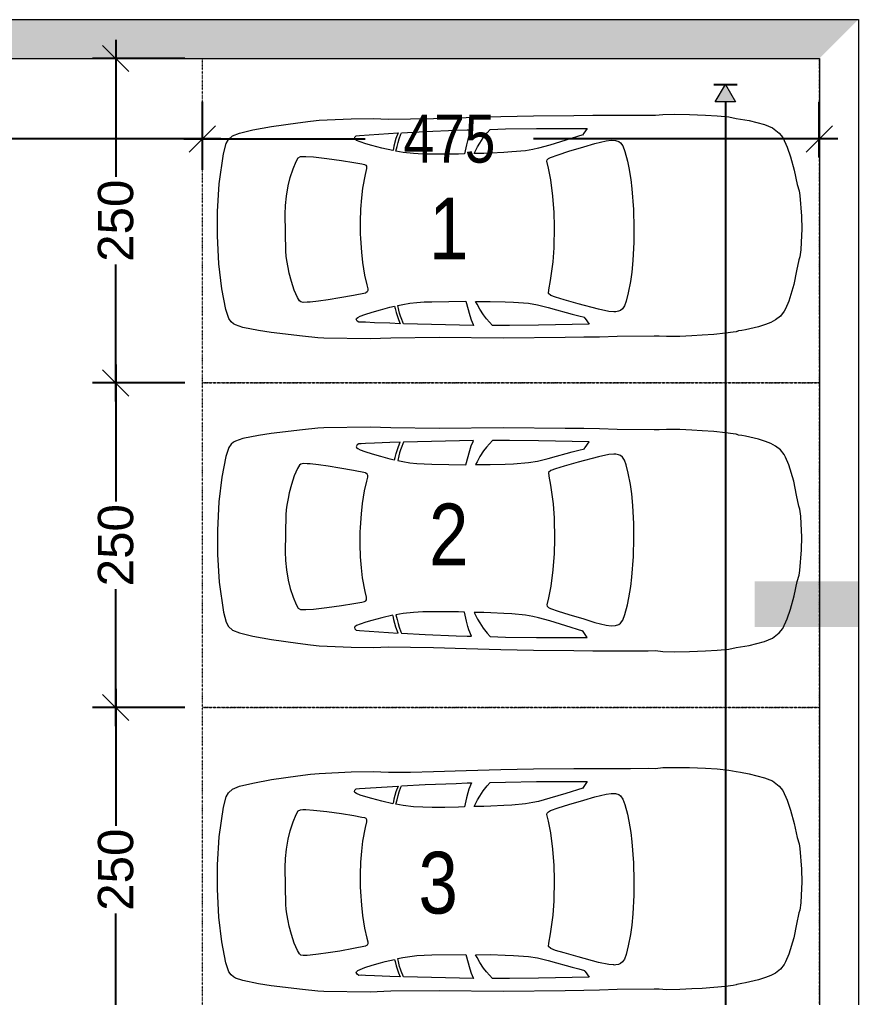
# Model space of a CAD drawing. Header units: millimetres. Extents: x 2975 to 4395, y 1592 to 4704.
# Drawn here: x 3749 to 4395, y 3951 to 4704 of the extents above; entities that cross this region are included whole.
import ezdxf

# ---------------------------------------------------------------- set-up
doc = ezdxf.new("R2010")
doc.units = ezdxf.units.MM
doc.linetypes.add('Style de ligne -5', pattern=[0.41656, 0.13885, -0.27771])
doc.layers.add('Cotation', color=1, linetype='Continuous', lineweight=5, true_color=0xff0000)
doc.layers.add('Kotlar', color=7, linetype='Continuous', lineweight=5, true_color=0xdd0806)
for name, color, linetype, lineweight in [('Genel', 7, 'Continuous', 5), ('Kolon', 7, 'Continuous', 5), ('Sembol', 7, 'Continuous', 5)]:
    doc.layers.add(name, color=color, linetype=linetype, lineweight=lineweight)
doc.styles.add('Arial', font='arial.ttf')
doc.styles.add('Arial Narrow', font='ARIALN.TTF')
doc.dimstyles.new('AEN', dxfattribs={"dimtxt": 20.137731, "dimasz": 20.203418, "dimexe": 18, "dimexo": 13.5, "dimgap": 4.5, "dimtad": 1, "dimdec": 1, "dimtxsty": 'Arial Narrow', "dimblk": 'VW_SLASH', "dimblk1": 'VW_SLASH', "dimblk2": 'VW_SLASH', "dimcen": 0, "dimdle": 18, "dimazin": 0, "dimtfac": 1, "dimtdec": 1, "dimtix": 1, "dimtmove": 0, "dimatfit": 0, "dimldrblk": 'VW_FILLEDARROW', "dimfxl": 1, "dimfrac": 2, "dimtolj": 1, "dimarcsym": 0})
doc.dimstyles.new('Arch 1', dxfattribs={"dimtxt": 20.137731, "dimasz": 20.203418, "dimexe": 28.575, "dimexo": 14.2875, "dimgap": 0.18, "dimtad": 1, "dimdec": 1, "dimtxsty": 'Arial Narrow', "dimblk": 'VW_SLASH', "dimblk1": 'VW_SLASH', "dimblk2": 'VW_SLASH', "dimcen": 0, "dimdle": 14.2875, "dimazin": 0, "dimtfac": 1, "dimtdec": 1, "dimtix": 1, "dimtmove": 0, "dimatfit": 0, "dimldrblk": 'VW_FILLEDARROW', "dimfxl": 1, "dimfrac": 2, "dimtolj": 1, "dimarcsym": 0})
doc.dimstyles.new('Ölçü 1', dxfattribs={"dimtxt": 20.137731, "dimasz": 13.506152, "dimexe": 9, "dimexo": 14.2875, "dimgap": 0, "dimtad": 0, "dimdec": 1, "dimtxsty": 'Arial Narrow', "dimblk": 'VW_FILLEDARROW-1', "dimblk1": 'VW_FILLEDARROW-1', "dimblk2": 'VW_FILLEDARROW-1', "dimcen": 0, "dimazin": 0, "dimtfac": 1, "dimtdec": 1, "dimtix": 1, "dimtmove": 0, "dimatfit": 0, "dimldrblk": 'VW_FILLEDARROW-2', "dimfxl": 9, "dimfxlon": 1, "dimfrac": 2, "dimtolj": 1, "dimarcsym": 0})

# ---------------------------------------------------------------- blocks, each defined once
blk = doc.blocks.new('VW_FILLEDARROW-1')
at = {"linetype": 'Continuous', "lineweight": 0}
blk.add_hatch(color=0, dxfattribs=at).paths.add_polyline_path([(-1, 0.577), (0, 0), (-1, -0.577)])
at = {"color": 0, "lineweight": 5, "flags": 128}
blk.add_lwpolyline([(-1, 0.577), (0, 0), (-1, -0.577)], close=True, dxfattribs=at)
blk = doc.blocks.new('*D69')
at = {"layer": 'Cotation', "color": 0, "lineweight": -2, "transparency": 16777216}
for p, q in [((4283.79, 4654.44), (4301.79, 4654.44)), ((4292.79, 4640.93), (4292.79, 3411.22)), ((4292.79, 2900.05), (4292.79, 3339.06)), ((4283.79, 2886.54), (4301.79, 2886.54))]:
    blk.add_line(p, q, dxfattribs=at)
at = {"layer": 'Defpoints', "color": 0, "transparency": 16777216}
for p in [(4029.93, 4654.44), (4292.79, 4654.44), (4095.51, 2886.54)]:
    blk.add_point(p, dxfattribs=at)
at = {"layer": 'Cotation', "color": 0, "lineweight": -2, "transparency": 16777216, "xscale": 13.50615234375, "yscale": 13.50615234375, "zscale": 13.50615234375}
for p, rotation in [((4292.79, 4654.44), 90), ((4292.79, 2886.54), 270)]:
    blk.add_blockref('VW_FILLEDARROW-1', p, dxfattribs=dict(at, rotation=rotation))
at = {"layer": 'Cotation', "color": 0, "transparency": 16777216, "insert": (4288.31, 3375.14), "char_height": 20.138, "attachment_point": 5, "rotation": 90, "style": 'Arial Narrow'}
blk.add_mtext('\\A1;1768', dxfattribs=at)
blk = doc.blocks.new('VW_FILLEDARROW-2')
at = {"linetype": 'Continuous', "lineweight": 0}
blk.add_hatch(color=0, dxfattribs=at).paths.add_polyline_path([(-1, 0.577), (0, 0), (-1, -0.577)])
at = {"color": 0, "lineweight": 5, "flags": 128}
blk.add_lwpolyline([(-1, 0.577), (0, 0), (-1, -0.577)], close=True, dxfattribs=at)
blk = doc.blocks.new('Groupe-162-1')
at = {"layer": 'Sembol', "color": 12, "linetype": 'Continuous', "lineweight": 5, "true_color": 0xdd0000, "flags": 128}
for points in [[(-10134.19, 1270.27), (-10142.68, 1272.25), (-10150.48, 1274.27), (-10155.1, 1275.59), (-10159.39, 1276.96), (-10162.29, 1278.21), (-10163.47, 1279.02), (-10163.82, 1279.75), (-10163.45, 1280.71), (-10162.33, 1281.81), (-10159.98, 1282.04), (-10130.19, 1283.94), (-10131.79, 1279.52), (-10133.38, 1273.72), (-10133.87, 1270.41)], [(-9987.97, 1282.38), (-10001.07, 1278.27), (-10013.27, 1274.58), (-10021.94, 1272.15), (-10026.39, 1271.15), (-10032.15, 1270.19), (-10042.57, 1269.25), (-10048.79, 1268.85), (-10058.81, 1268.36), (-10064.01, 1268.19), (-10071.63, 1268.12), (-10068.93, 1273.21), (-10067.33, 1276.06), (-10064.64, 1280.14), (-10061.6, 1284.09), (-10059.2, 1286.58), (-10047.55, 1287.03), (-10023.7, 1287.34), (-10010.04, 1287.42), (-10004.91, 1287.41), (-9994.7, 1287.42), (-9987.86, 1287.38), (-9984.44, 1287.34), (-9987.09, 1283.62), (-9988.11, 1282.04)]]:
    blk.add_lwpolyline(points, dxfattribs=at)
for points in [[(-10079.04, 1267.95), (-10083.63, 1267.62), (-10094.2, 1267.51), (-10103.89, 1267.51), (-10111.15, 1267.6), (-10118.3, 1267.99), (-10126.3, 1268.87), (-10131.88, 1269.98), (-10130.88, 1273.41), (-10130.11, 1276.62), (-10129.29, 1279.45), (-10128.03, 1283.01), (-10127.59, 1284.07), (-10109.21, 1285.02), (-10085.5, 1286), (-10077.03, 1286.31), (-10073.66, 1286.42), (-10075.59, 1281.45), (-10076.39, 1278.81), (-10077.46, 1274.83)], [(-9963.96, 1146.08), (-9967.89, 1146.41), (-9975.78, 1148.06), (-9991.61, 1152.32), (-10002.32, 1155.36), (-10009.04, 1157.35), (-10012.45, 1158.7), (-10014.42, 1160.23), (-10014.16, 1163.02), (-10012.68, 1170.1), (-10010.8, 1184.5), (-10010.03, 1195.38), (-10009.69, 1211.73), (-10010.04, 1222.63), (-10011, 1235.3), (-10012.57, 1247.91), (-10014.3, 1256.82), (-10015.59, 1262.08), (-10015.48, 1263.11), (-10014.34, 1264.15), (-10012.72, 1265.08), (-10006.82, 1267.17), (-9998.55, 1269.76), (-9987.22, 1273.1), (-9978.53, 1275.73), (-9969.97, 1277.8), (-9965.97, 1278.32), (-9962.75, 1278.2), (-9960.21, 1277.33), (-9958.81, 1276.33), (-9957.04, 1273.93), (-9955.49, 1269.74), (-9953.53, 1262.18), (-9952.45, 1256.92), (-9950.93, 1248.1), (-9950.05, 1240.98), (-9948.85, 1224.91), (-9948.52, 1210.6), (-9948.59, 1199.87), (-9949.33, 1185.56), (-9950.19, 1176.64), (-9951.2, 1169.55), (-9952.9, 1160.77), (-9954.49, 1154.26), (-9955.77, 1150.68), (-9957.28, 1148.49), (-9958.87, 1147.21), (-9960.42, 1146.54), (-9962.37, 1146.13), (-9963.65, 1146.07)], [(-10155.23, 1160.5), (-10164.59, 1158.67), (-10175, 1156.79), (-10183.93, 1155.33), (-10191.5, 1154.32), (-10197.89, 1153.62), (-10200.15, 1153.49), (-10203.17, 1153.39), (-10204.95, 1153.72), (-10206.12, 1154.65), (-10207.52, 1157.13), (-10210.07, 1162.77), (-10212.33, 1169.56), (-10214.01, 1175.93), (-10214.89, 1180.17), (-10215.74, 1185.53), (-10216.27, 1189.11), (-10216.64, 1192.74), (-10217.07, 1221.25), (-10216.84, 1228.04), (-10216, 1235.25), (-10214.7, 1243.08), (-10213.15, 1249.49), (-10211.03, 1256.33), (-10208.6, 1262.02), (-10206.98, 1264.81), (-10205.42, 1265.74), (-10203.57, 1265.85), (-10201.31, 1265.82), (-10195.17, 1265.44), (-10185.06, 1264.33), (-10173.78, 1262.71), (-10164.11, 1261.15), (-10158.02, 1260.09), (-10155.94, 1259.64), (-10155.02, 1259.18), (-10154.52, 1258.22), (-10154.37, 1256.78), (-10154.38, 1256.41), (-10155.54, 1251.95), (-10157.48, 1241.43), (-10158.37, 1233.79), (-10159.06, 1225.32), (-10159.37, 1215.81), (-10159.31, 1206.3), (-10159.2, 1202.5), (-10158.45, 1192.08), (-10157.65, 1184.18), (-10156.02, 1174.34), (-10154.26, 1166.87), (-10153.42, 1163.91), (-10153.36, 1162.43), (-10153.85, 1161.46), (-10154.88, 1160.74)], [(-10072.11, 1135.66), (-10126.07, 1136.85), (-10127.87, 1141.42), (-10128.3, 1142.83), (-10128.95, 1145.03), (-10129.58, 1147.43), (-10130.46, 1150.96), (-10126.42, 1151.86), (-10121.14, 1152.69), (-10115.77, 1153.27), (-10109.98, 1153.67), (-10104.18, 1153.88), (-10077.92, 1154.26), (-10074.99, 1143.21), (-10073.85, 1139.81), (-10072.4, 1136.31)], [(-9982.89, 1136.68), (-10022.14, 1135.82), (-10044.28, 1135.63), (-10057.49, 1135.63), (-10062.16, 1140.73), (-10064.3, 1143.67), (-10067.09, 1148.04), (-10069.33, 1151.96), (-10070.46, 1154), (-10059.36, 1154.06), (-10047.6, 1153.77), (-10041.38, 1153.5), (-10029.77, 1152.65), (-10022.89, 1151.55), (-10014.56, 1149.51), (-10008.14, 1147.74), (-10000.81, 1145.69), (-9996.01, 1144.38), (-9990.9, 1143.03), (-9986.67, 1141.9), (-9986.52, 1141.57), (-9986.2, 1141)], [(-10128.67, 1136.92), (-10136.5, 1137.24), (-10148.34, 1137.71), (-10155.13, 1138.02), (-10158.5, 1138.17), (-10160.51, 1138.07), (-10161.61, 1138.95), (-10162.38, 1140.38), (-10162.21, 1140.88), (-10161.21, 1141.76), (-10159.41, 1142.68), (-10155.65, 1144.1), (-10150.14, 1145.86), (-10143.75, 1147.68), (-10140.2, 1148.65), (-10136.59, 1149.6), (-10132.86, 1150.36), (-10132.47, 1148.74), (-10131.63, 1145.54), (-10129.95, 1140.13)]]:
    blk.add_lwpolyline(points, close=True, dxfattribs=at)
blk = doc.blocks.new('Groupe-163-1')
at = {"layer": 'Sembol', "color": 12, "linetype": 'Continuous', "lineweight": 5, "true_color": 0xdd0000, "flags": 128}
blk.add_lwpolyline([(-9869.07, 1131.03), (-9869.31, 1130.93), (-9869.82, 1130.78), (-9869.88, 1130.77), (-9872.13, 1130.37), (-9878.12, 1129.59), (-9887.03, 1128.71), (-9895.92, 1128.06), (-9903.94, 1127.6), (-9913.29, 1127.19), (-9923.36, 1127.06), (-9929.07, 1127.41), (-9932.96, 1127.44), (-9961.38, 1127.13), (-9975.12, 1126.65), (-9987.17, 1126.44), (-10001.41, 1126.24), (-10049.08, 1125.72), (-10098.59, 1126.28), (-10135.86, 1125.93), (-10151.54, 1125.21), (-10187.31, 1125.74), (-10191.97, 1126.03), (-10203.65, 1127.25), (-10227.88, 1130.11), (-10237.56, 1131.62), (-10249.76, 1134.14), (-10255.23, 1136), (-10256.86, 1136.86), (-10258.66, 1138.38), (-10260.36, 1140.92), (-10262.84, 1147.85), (-10265.86, 1163.89), (-10268.08, 1182.95), (-10269.32, 1204.61), (-10269.21, 1223.36), (-10267.83, 1244.8), (-10264.62, 1267.75), (-10262.49, 1275.67), (-10260.82, 1278.79), (-10257.67, 1281.65), (-10252.31, 1283.76), (-10242.13, 1286.27), (-10227.75, 1288.89), (-10207.33, 1291.71), (-10197.57, 1293.01), (-10190.98, 1293.69), (-10166.24, 1294.79), (-10149.31, 1295.17), (-10137.58, 1294.6), (-10120.58, 1294.71), (-10102.76, 1295.17), (-10077.63, 1295.91), (-10050.97, 1296.65), (-10025.76, 1297.1), (-9994.77, 1297.45), (-9980.16, 1297.53), (-9970.33, 1297.56), (-9951.3, 1297.55), (-9937.59, 1297.65), (-9931.92, 1297.51), (-9926.4, 1298.21), (-9917.25, 1298.35), (-9905.7, 1298.13), (-9893.38, 1297.63), (-9884.37, 1297.08), (-9875.59, 1296.25), (-9869.77, 1295.09), (-9866.49, 1294.65), (-9859.71, 1293.43), (-9847.98, 1290.35), (-9841.97, 1287.88), (-9836.64, 1283.85), (-9833.91, 1280.41), (-9830.56, 1273.07), (-9827.92, 1265.48), (-9825.22, 1255.15), (-9822.75, 1244.3), (-9821.31, 1239.37), (-9820.76, 1235.71), (-9819.52, 1219.78), (-9819.37, 1209.8), (-9819.68, 1199.81), (-9820.13, 1193.84), (-9820.71, 1188.43), (-9821.49, 1186.22), (-9823.24, 1177.59), (-9825.49, 1167.04), (-9829.33, 1154.29), (-9831.75, 1148.46), (-9832.77, 1146.48), (-9835.71, 1142.87), (-9839.5, 1139.84), (-9843.11, 1137.91), (-9847.24, 1136.33), (-9852.74, 1134.65), (-9862.54, 1132.32), (-9865.52, 1131.83), (-9868.09, 1131.42)], close=True, dxfattribs=at)
at = {"layer": 'Sembol', "color": 12, "true_color": 0xdd0000}
blk.add_blockref('Groupe-162-1', (0, 0), dxfattribs=at)
blk = doc.blocks.new('Groupe-164-1')
at = {"layer": 'Sembol', "color": 12, "linetype": 'Continuous', "lineweight": 5, "true_color": 0xdd0000, "flags": 128}
for points in [[(-10128.67, 1548.84), (-10136.5, 1548.52), (-10148.34, 1548.05), (-10155.13, 1547.74), (-10158.5, 1547.59), (-10160.51, 1547.69), (-10161.61, 1546.81), (-10162.38, 1545.38), (-10162.21, 1544.88), (-10161.21, 1543.99), (-10159.41, 1543.08), (-10155.65, 1541.66), (-10150.14, 1539.9), (-10143.75, 1538.08), (-10140.2, 1537.11), (-10136.59, 1536.16), (-10132.86, 1535.4), (-10132.47, 1537.02), (-10131.63, 1540.22), (-10129.95, 1545.63)], [(-10072.11, 1550.09), (-10126.07, 1548.91), (-10127.87, 1544.34), (-10128.3, 1542.93), (-10128.95, 1540.73), (-10129.58, 1538.33), (-10130.46, 1534.8), (-10126.42, 1533.89), (-10121.14, 1533.07), (-10115.77, 1532.49), (-10109.98, 1532.09), (-10104.18, 1531.88), (-10077.92, 1531.5), (-10074.99, 1542.54), (-10073.85, 1545.95), (-10072.4, 1549.45)], [(-9982.89, 1549.08), (-10022.14, 1549.94), (-10044.28, 1550.13), (-10057.49, 1550.13), (-10062.16, 1545.02), (-10064.3, 1542.09), (-10067.09, 1537.72), (-10069.33, 1533.8), (-10070.46, 1531.76), (-10059.36, 1531.7), (-10047.6, 1531.99), (-10041.38, 1532.25), (-10029.77, 1533.11), (-10022.89, 1534.21), (-10014.56, 1536.24), (-10008.14, 1538.02), (-10000.81, 1540.07), (-9996.01, 1541.38), (-9990.9, 1542.73), (-9986.67, 1543.86), (-9986.52, 1544.19), (-9986.2, 1544.76)], [(-9963.96, 1539.68), (-9967.89, 1539.35), (-9975.78, 1537.7), (-9991.61, 1533.44), (-10002.32, 1530.4), (-10009.04, 1528.41), (-10012.45, 1527.06), (-10014.42, 1525.53), (-10014.16, 1522.74), (-10012.68, 1515.66), (-10010.8, 1501.26), (-10010.03, 1490.38), (-10009.69, 1474.03), (-10010.04, 1463.13), (-10011, 1450.46), (-10012.57, 1437.85), (-10014.3, 1428.94), (-10015.59, 1423.68), (-10015.48, 1422.65), (-10014.34, 1421.61), (-10012.72, 1420.68), (-10006.82, 1418.58), (-9998.55, 1415.99), (-9987.22, 1412.65), (-9978.53, 1410.03), (-9969.97, 1407.96), (-9965.97, 1407.44), (-9962.75, 1407.56), (-9960.21, 1408.43), (-9958.81, 1409.43), (-9957.04, 1411.83), (-9955.49, 1416.02), (-9953.53, 1423.58), (-9952.45, 1428.84), (-9950.93, 1437.66), (-9950.05, 1444.78), (-9948.85, 1460.85), (-9948.52, 1475.16), (-9948.59, 1485.89), (-9949.33, 1500.2), (-9950.19, 1509.12), (-9951.2, 1516.21), (-9952.9, 1524.99), (-9954.49, 1531.5), (-9955.77, 1535.08), (-9957.28, 1537.27), (-9958.87, 1538.55), (-9960.42, 1539.22), (-9962.37, 1539.62), (-9963.65, 1539.69)], [(-10155.23, 1525.26), (-10164.59, 1527.09), (-10175, 1528.97), (-10183.93, 1530.43), (-10191.5, 1531.44), (-10197.89, 1532.13), (-10200.15, 1532.27), (-10203.17, 1532.37), (-10204.95, 1532.04), (-10206.12, 1531.11), (-10207.52, 1528.63), (-10210.07, 1522.99), (-10212.33, 1516.19), (-10214.01, 1509.83), (-10214.89, 1505.59), (-10215.74, 1500.23), (-10216.27, 1496.65), (-10216.64, 1493.02), (-10217.07, 1464.51), (-10216.84, 1457.72), (-10216, 1450.51), (-10214.7, 1442.68), (-10213.15, 1436.27), (-10211.03, 1429.43), (-10208.6, 1423.74), (-10206.98, 1420.95), (-10205.42, 1420.02), (-10203.57, 1419.91), (-10201.31, 1419.94), (-10195.17, 1420.32), (-10185.06, 1421.43), (-10173.78, 1423.05), (-10164.11, 1424.61), (-10158.02, 1425.67), (-10155.94, 1426.12), (-10155.02, 1426.58), (-10154.52, 1427.54), (-10154.37, 1428.97), (-10154.38, 1429.34), (-10155.54, 1433.81), (-10157.48, 1444.33), (-10158.37, 1451.97), (-10159.06, 1460.44), (-10159.37, 1469.95), (-10159.31, 1479.46), (-10159.2, 1483.26), (-10158.45, 1493.68), (-10157.65, 1501.57), (-10156.02, 1511.42), (-10154.26, 1518.89), (-10153.42, 1521.85), (-10153.36, 1523.33), (-10153.85, 1524.3), (-10154.88, 1525.02)], [(-10079.04, 1417.81), (-10083.63, 1418.14), (-10094.2, 1418.25), (-10103.89, 1418.25), (-10111.15, 1418.16), (-10118.3, 1417.77), (-10126.3, 1416.89), (-10131.88, 1415.78), (-10130.88, 1412.35), (-10130.11, 1409.13), (-10129.29, 1406.3), (-10128.03, 1402.75), (-10127.59, 1401.69), (-10109.21, 1400.74), (-10085.5, 1399.75), (-10077.03, 1399.45), (-10073.66, 1399.34), (-10075.59, 1404.31), (-10076.39, 1406.95), (-10077.46, 1410.93)]]:
    blk.add_lwpolyline(points, close=True, dxfattribs=at)
for points in [[(-9987.97, 1403.38), (-10001.07, 1407.48), (-10013.27, 1411.18), (-10021.94, 1413.61), (-10026.39, 1414.61), (-10032.15, 1415.57), (-10042.57, 1416.51), (-10048.79, 1416.91), (-10058.81, 1417.4), (-10064.01, 1417.57), (-10071.63, 1417.64), (-10068.93, 1412.55), (-10067.33, 1409.7), (-10064.64, 1405.61), (-10061.6, 1401.67), (-10059.2, 1399.18), (-10047.55, 1398.73), (-10023.7, 1398.41), (-10010.04, 1398.34), (-10004.91, 1398.35), (-9994.7, 1398.34), (-9987.86, 1398.38), (-9984.44, 1398.42), (-9987.09, 1402.14), (-9988.11, 1403.72)], [(-10134.19, 1415.49), (-10142.68, 1413.5), (-10150.48, 1411.48), (-10155.1, 1410.17), (-10159.39, 1408.79), (-10162.29, 1407.55), (-10163.47, 1406.73), (-10163.82, 1406.01), (-10163.45, 1405.05), (-10162.33, 1403.95), (-10159.98, 1403.72), (-10130.19, 1401.82), (-10131.79, 1406.24), (-10133.38, 1412.04), (-10133.87, 1415.35)]]:
    blk.add_lwpolyline(points, dxfattribs=at)
blk = doc.blocks.new('Groupe-165-1')
at = {"layer": 'Sembol', "color": 12, "linetype": 'Continuous', "lineweight": 5, "true_color": 0xdd0000, "flags": 128}
blk.add_lwpolyline([(-9869.07, 1554.73), (-9869.31, 1554.83), (-9869.82, 1554.98), (-9869.88, 1554.99), (-9872.13, 1555.39), (-9878.12, 1556.17), (-9887.03, 1557.04), (-9895.92, 1557.7), (-9903.94, 1558.16), (-9913.29, 1558.57), (-9923.36, 1558.69), (-9929.07, 1558.35), (-9932.96, 1558.32), (-9961.38, 1558.63), (-9975.12, 1559.11), (-9987.17, 1559.31), (-10001.41, 1559.52), (-10049.08, 1560.03), (-10098.59, 1559.48), (-10135.86, 1559.83), (-10151.54, 1560.55), (-10187.31, 1560.01), (-10191.97, 1559.73), (-10203.65, 1558.51), (-10227.88, 1555.65), (-10237.56, 1554.14), (-10249.76, 1551.62), (-10255.23, 1549.76), (-10256.86, 1548.89), (-10258.66, 1547.38), (-10260.36, 1544.84), (-10262.84, 1537.91), (-10265.86, 1521.87), (-10268.08, 1502.81), (-10269.32, 1481.15), (-10269.21, 1462.4), (-10267.83, 1440.96), (-10264.62, 1418.01), (-10262.49, 1410.09), (-10260.82, 1406.97), (-10257.67, 1404.11), (-10252.31, 1401.99), (-10242.13, 1399.49), (-10227.75, 1396.87), (-10207.33, 1394.04), (-10197.57, 1392.75), (-10190.98, 1392.07), (-10166.24, 1390.97), (-10149.31, 1390.59), (-10137.58, 1391.16), (-10120.58, 1391.05), (-10102.76, 1390.59), (-10077.63, 1389.85), (-10050.97, 1389.11), (-10025.76, 1388.65), (-9994.77, 1388.31), (-9980.16, 1388.23), (-9970.33, 1388.2), (-9951.3, 1388.2), (-9937.59, 1388.1), (-9931.92, 1388.25), (-9926.4, 1387.55), (-9917.25, 1387.41), (-9905.7, 1387.63), (-9893.38, 1388.13), (-9884.37, 1388.67), (-9875.59, 1389.51), (-9869.77, 1390.67), (-9866.49, 1391.11), (-9859.71, 1392.33), (-9847.98, 1395.41), (-9841.97, 1397.88), (-9836.64, 1401.91), (-9833.91, 1405.35), (-9830.56, 1412.69), (-9827.92, 1420.28), (-9825.22, 1430.61), (-9822.75, 1441.46), (-9821.31, 1446.38), (-9820.76, 1450.05), (-9819.52, 1465.98), (-9819.37, 1475.96), (-9819.68, 1485.95), (-9820.13, 1491.92), (-9820.71, 1497.33), (-9821.49, 1499.54), (-9823.24, 1508.17), (-9825.49, 1518.72), (-9829.33, 1531.47), (-9831.75, 1537.3), (-9832.77, 1539.28), (-9835.71, 1542.89), (-9839.5, 1545.92), (-9843.11, 1547.85), (-9847.24, 1549.43), (-9852.74, 1551.11), (-9862.54, 1553.44), (-9865.52, 1553.93), (-9868.09, 1554.34)], close=True, dxfattribs=at)
at = {"layer": 'Sembol', "color": 12, "true_color": 0xdd0000}
blk.add_blockref('Groupe-164-1', (0, 0), dxfattribs=at)
blk = doc.blocks.new('Groupe-166-1')
at = {"layer": 'Sembol', "color": 12, "linetype": 'Continuous', "lineweight": 5, "true_color": 0xdd0000, "flags": 128}
for points in [[(-10134.19, 1773.48), (-10142.68, 1775.47), (-10150.48, 1777.49), (-10155.1, 1778.8), (-10159.39, 1780.18), (-10162.29, 1781.43), (-10163.47, 1782.24), (-10163.82, 1782.96), (-10163.45, 1783.92), (-10162.33, 1785.02), (-10159.98, 1785.25), (-10130.19, 1787.15), (-10131.79, 1782.74), (-10133.38, 1776.93), (-10133.87, 1773.63)], [(-9987.97, 1785.59), (-10001.07, 1781.49), (-10013.27, 1777.79), (-10021.94, 1775.37), (-10026.39, 1774.36), (-10032.15, 1773.4), (-10042.57, 1772.46), (-10048.79, 1772.06), (-10058.81, 1771.57), (-10064.01, 1771.41), (-10071.63, 1771.33), (-10068.93, 1776.42), (-10067.33, 1779.27), (-10064.64, 1783.36), (-10061.6, 1787.3), (-10059.2, 1789.79), (-10047.55, 1790.24), (-10023.7, 1790.56), (-10010.04, 1790.63), (-10004.91, 1790.62), (-9994.7, 1790.63), (-9987.86, 1790.59), (-9984.44, 1790.55), (-9987.09, 1786.83), (-9988.11, 1785.25)]]:
    blk.add_lwpolyline(points, dxfattribs=at)
for points in [[(-10079.04, 1771.16), (-10083.63, 1770.83), (-10094.2, 1770.72), (-10103.89, 1770.72), (-10111.15, 1770.81), (-10118.3, 1771.2), (-10126.3, 1772.08), (-10131.88, 1773.19), (-10130.88, 1776.62), (-10130.11, 1779.84), (-10129.29, 1782.67), (-10128.03, 1786.22), (-10127.59, 1787.28), (-10109.21, 1788.23), (-10085.5, 1789.22), (-10077.03, 1789.52), (-10073.66, 1789.63), (-10075.59, 1784.66), (-10076.39, 1782.02), (-10077.46, 1778.04)], [(-9963.96, 1649.29), (-9967.89, 1649.62), (-9975.78, 1651.27), (-9991.61, 1655.54), (-10002.32, 1658.58), (-10009.04, 1660.56), (-10012.45, 1661.91), (-10014.42, 1663.44), (-10014.16, 1666.23), (-10012.68, 1673.32), (-10010.8, 1687.71), (-10010.03, 1698.59), (-10009.69, 1714.94), (-10010.04, 1725.84), (-10011, 1738.51), (-10012.57, 1751.12), (-10014.3, 1760.03), (-10015.59, 1765.29), (-10015.48, 1766.32), (-10014.34, 1767.36), (-10012.72, 1768.29), (-10006.82, 1770.39), (-9998.55, 1772.98), (-9987.22, 1776.32), (-9978.53, 1778.95), (-9969.97, 1781.01), (-9965.97, 1781.53), (-9962.75, 1781.41), (-9960.21, 1780.54), (-9958.81, 1779.54), (-9957.04, 1777.15), (-9955.49, 1772.95), (-9953.53, 1765.39), (-9952.45, 1760.13), (-9950.93, 1751.31), (-9950.05, 1744.19), (-9948.85, 1728.12), (-9948.52, 1713.81), (-9948.59, 1703.08), (-9949.33, 1688.77), (-9950.19, 1679.85), (-9951.2, 1672.76), (-9952.9, 1663.98), (-9954.49, 1657.47), (-9955.77, 1653.89), (-9957.28, 1651.7), (-9958.87, 1650.43), (-9960.42, 1649.75), (-9962.37, 1649.35), (-9963.65, 1649.29)], [(-10155.23, 1663.71), (-10164.59, 1661.89), (-10175, 1660), (-10183.93, 1658.54), (-10191.5, 1657.53), (-10197.89, 1656.84), (-10200.15, 1656.71), (-10203.17, 1656.6), (-10204.95, 1656.93), (-10206.12, 1657.86), (-10207.52, 1660.34), (-10210.07, 1665.99), (-10212.33, 1672.78), (-10214.01, 1679.14), (-10214.89, 1683.38), (-10215.74, 1688.74), (-10216.27, 1692.32), (-10216.64, 1695.95), (-10217.07, 1724.46), (-10216.84, 1731.25), (-10216, 1738.46), (-10214.7, 1746.3), (-10213.15, 1752.7), (-10211.03, 1759.54), (-10208.6, 1765.23), (-10206.98, 1768.02), (-10205.42, 1768.95), (-10203.57, 1769.07), (-10201.31, 1769.03), (-10195.17, 1768.66), (-10185.06, 1767.55), (-10173.78, 1765.92), (-10164.11, 1764.36), (-10158.02, 1763.31), (-10155.94, 1762.85), (-10155.02, 1762.39), (-10154.52, 1761.43), (-10154.37, 1760), (-10154.38, 1759.63), (-10155.54, 1755.17), (-10157.48, 1744.64), (-10158.37, 1737.01), (-10159.06, 1728.53), (-10159.37, 1719.02), (-10159.31, 1709.51), (-10159.2, 1705.71), (-10158.45, 1695.29), (-10157.65, 1687.4), (-10156.02, 1677.55), (-10154.26, 1670.08), (-10153.42, 1667.13), (-10153.36, 1665.64), (-10153.85, 1664.67), (-10154.88, 1663.95)], [(-10128.67, 1640.13), (-10136.5, 1640.45), (-10148.34, 1640.92), (-10155.13, 1641.23), (-10158.5, 1641.38), (-10160.51, 1641.28), (-10161.61, 1642.16), (-10162.38, 1643.59), (-10162.21, 1644.09), (-10161.21, 1644.98), (-10159.41, 1645.89), (-10155.65, 1647.31), (-10150.14, 1649.07), (-10143.75, 1650.9), (-10140.2, 1651.87), (-10136.59, 1652.81), (-10132.86, 1653.57), (-10132.47, 1651.95), (-10131.63, 1648.75), (-10129.95, 1643.34)], [(-10072.11, 1638.88), (-10126.07, 1640.06), (-10127.87, 1644.63), (-10128.3, 1646.04), (-10128.95, 1648.25), (-10129.58, 1650.64), (-10130.46, 1654.17), (-10126.42, 1655.08), (-10121.14, 1655.9), (-10115.77, 1656.48), (-10109.98, 1656.88), (-10104.18, 1657.09), (-10077.92, 1657.47), (-10074.99, 1646.43), (-10073.85, 1643.02), (-10072.4, 1639.52)], [(-9982.89, 1639.89), (-10022.14, 1639.04), (-10044.28, 1638.84), (-10057.49, 1638.84), (-10062.16, 1643.95), (-10064.3, 1646.88), (-10067.09, 1651.25), (-10069.33, 1655.17), (-10070.46, 1657.22), (-10059.36, 1657.28), (-10047.6, 1656.98), (-10041.38, 1656.72), (-10029.77, 1655.86), (-10022.89, 1654.77), (-10014.56, 1652.73), (-10008.14, 1650.96), (-10000.81, 1648.91), (-9996.01, 1647.59), (-9990.9, 1646.24), (-9986.67, 1645.11), (-9986.52, 1644.78), (-9986.2, 1644.21)]]:
    blk.add_lwpolyline(points, close=True, dxfattribs=at)
blk = doc.blocks.new('Groupe-167-1')
at = {"layer": 'Sembol', "color": 12, "linetype": 'Continuous', "lineweight": 5, "true_color": 0xdd0000, "flags": 128}
blk.add_lwpolyline([(-9869.07, 1634.24), (-9869.31, 1634.14), (-9869.82, 1633.99), (-9869.88, 1633.98), (-9872.13, 1633.58), (-9878.12, 1632.8), (-9887.03, 1631.93), (-9895.92, 1631.27), (-9903.94, 1630.81), (-9913.29, 1630.4), (-9923.36, 1630.28), (-9929.07, 1630.62), (-9932.96, 1630.65), (-9961.38, 1630.34), (-9975.12, 1629.86), (-9987.17, 1629.66), (-10001.41, 1629.46), (-10049.08, 1628.94), (-10098.59, 1629.49), (-10135.86, 1629.14), (-10151.54, 1628.42), (-10187.31, 1628.96), (-10191.97, 1629.24), (-10203.65, 1630.47), (-10227.88, 1633.33), (-10237.56, 1634.83), (-10249.76, 1637.36), (-10255.23, 1639.21), (-10256.86, 1640.08), (-10258.66, 1641.59), (-10260.36, 1644.13), (-10262.84, 1651.06), (-10265.86, 1667.1), (-10268.08, 1686.16), (-10269.32, 1707.82), (-10269.21, 1726.57), (-10267.83, 1748.02), (-10264.62, 1770.96), (-10262.49, 1778.88), (-10260.82, 1782.01), (-10257.67, 1784.86), (-10252.31, 1786.98), (-10242.13, 1789.48), (-10227.75, 1792.1), (-10207.33, 1794.93), (-10197.57, 1796.22), (-10190.98, 1796.9), (-10166.24, 1798), (-10149.31, 1798.38), (-10137.58, 1797.81), (-10120.58, 1797.93), (-10102.76, 1798.38), (-10077.63, 1799.12), (-10050.97, 1799.86), (-10025.76, 1800.32), (-9994.77, 1800.67), (-9980.16, 1800.74), (-9970.33, 1800.78), (-9951.3, 1800.77), (-9937.59, 1800.87), (-9931.92, 1800.73), (-9926.4, 1801.42), (-9917.25, 1801.57), (-9905.7, 1801.35), (-9893.38, 1800.84), (-9884.37, 1800.3), (-9875.59, 1799.46), (-9869.77, 1798.3), (-9866.49, 1797.86), (-9859.71, 1796.64), (-9847.98, 1793.56), (-9841.97, 1791.09), (-9836.64, 1787.06), (-9833.91, 1783.62), (-9830.56, 1776.28), (-9827.92, 1768.69), (-9825.22, 1758.37), (-9822.75, 1747.51), (-9821.31, 1742.59), (-9820.76, 1738.92), (-9819.52, 1722.99), (-9819.37, 1713.01), (-9819.68, 1703.02), (-9820.13, 1697.05), (-9820.71, 1691.64), (-9821.49, 1689.43), (-9823.24, 1680.8), (-9825.49, 1670.25), (-9829.33, 1657.5), (-9831.75, 1651.67), (-9832.77, 1649.69), (-9835.71, 1646.08), (-9839.5, 1643.05), (-9843.11, 1641.12), (-9847.24, 1639.55), (-9852.74, 1637.86), (-9862.54, 1635.53), (-9865.52, 1635.04), (-9868.09, 1634.63)], close=True, dxfattribs=at)
at = {"layer": 'Sembol', "color": 12, "true_color": 0xdd0000}
blk.add_blockref('Groupe-166-1', (0, 0), dxfattribs=at)
blk = doc.blocks.new('VW_SLASH')
at = {"color": 0, "linetype": 'ByBlock', "lineweight": -2}
blk.add_line((0.707, 0), (-1, 0), dxfattribs=at)
at = {"color": 0, "lineweight": 20, "flags": 128}
blk.add_lwpolyline([(0.5, 0.5), (-0.5, -0.5)], dxfattribs=at)
blk = doc.blocks.new('*D78')
at = {"layer": 'Defpoints', "color": 0, "transparency": 16777216}
for p in [(3823.38, 4674.44), (3890.08, 4674.44), (3890.08, 4424.44)]:
    blk.add_point(p, dxfattribs=at)
at = {"layer": 'Kotlar', "color": 0, "lineweight": -2, "transparency": 16777216}
for p, q in [((3876.58, 4674.44), (3805.38, 4674.44)), ((3823.38, 4654.23), (3823.38, 4583.23)), ((3823.38, 4444.64), (3823.38, 4515.65)), ((3876.58, 4424.44), (3805.38, 4424.44))]:
    blk.add_line(p, q, dxfattribs=at)
at = {"layer": 'Kotlar', "color": 0, "lineweight": -2, "transparency": 16777216, "xscale": 20.20341796875, "yscale": 20.20341796875, "zscale": 20.20341796875}
for p, rotation in [((3823.38, 4674.44), 90), ((3823.38, 4424.44), 270)]:
    blk.add_blockref('VW_SLASH', p, dxfattribs=dict(at, rotation=rotation))
at = {"layer": 'Kotlar', "color": 0, "transparency": 16777216, "insert": (3823.38, 4549.44), "char_height": 27.186, "attachment_point": 5, "rotation": 90, "style": 'Arial'}
blk.add_mtext('\\A1;250', dxfattribs=at)
blk = doc.blocks.new('VW_FILLEDARROW')
at = {"linetype": 'Continuous', "lineweight": 0}
blk.add_hatch(color=0, dxfattribs=at).paths.add_polyline_path([(-1.414, 0.379), (0, 0), (-1.414, -0.379)])
at = {"color": 0, "lineweight": 5, "flags": 128}
blk.add_lwpolyline([(-1.414, 0.379), (0, 0), (-1.414, -0.379)], close=True, dxfattribs=at)
blk = doc.blocks.new('*D79')
at = {"layer": 'Defpoints', "color": 0, "transparency": 16777216}
for p in [(3823.38, 4424.44), (3890.08, 4424.44), (3890.08, 4174.44)]:
    blk.add_point(p, dxfattribs=at)
at = {"layer": 'Kotlar', "color": 0, "lineweight": -2, "transparency": 16777216}
for p, q in [((3876.58, 4424.44), (3805.38, 4424.44)), ((3823.38, 4404.23), (3823.38, 4333.23)), ((3823.38, 4194.64), (3823.38, 4265.65)), ((3876.58, 4174.44), (3805.38, 4174.44))]:
    blk.add_line(p, q, dxfattribs=at)
at = {"layer": 'Kotlar', "color": 0, "lineweight": -2, "transparency": 16777216, "xscale": 20.20341796875, "yscale": 20.20341796875, "zscale": 20.20341796875}
for p, rotation in [((3823.38, 4424.44), 90), ((3823.38, 4174.44), 270)]:
    blk.add_blockref('VW_SLASH', p, dxfattribs=dict(at, rotation=rotation))
at = {"layer": 'Kotlar', "color": 0, "transparency": 16777216, "insert": (3823.38, 4299.44), "char_height": 27.186, "attachment_point": 5, "rotation": 90, "style": 'Arial'}
blk.add_mtext('\\A1;250', dxfattribs=at)
blk = doc.blocks.new('*D80')
at = {"layer": 'Defpoints', "color": 0, "transparency": 16777216}
for p in [(3823.38, 4174.44), (3890.08, 4174.44), (3889.82, 3924.47)]:
    blk.add_point(p, dxfattribs=at)
at = {"layer": 'Kotlar', "color": 0, "lineweight": -2, "transparency": 16777216}
for p, q in [((3876.58, 4174.44), (3805.38, 4174.44)), ((3823.38, 4154.23), (3823.38, 4083.24)), ((3823.38, 3944.67), (3823.38, 4015.66)), ((3876.32, 3924.47), (3805.38, 3924.47))]:
    blk.add_line(p, q, dxfattribs=at)
at = {"layer": 'Kotlar', "color": 0, "lineweight": -2, "transparency": 16777216, "xscale": 20.20341796875, "yscale": 20.20341796875, "zscale": 20.20341796875}
for p, rotation in [((3823.38, 4174.44), 90), ((3823.38, 3924.47), 270)]:
    blk.add_blockref('VW_SLASH', p, dxfattribs=dict(at, rotation=rotation))
at = {"layer": 'Kotlar', "color": 0, "transparency": 16777216, "insert": (3823.38, 4049.45), "char_height": 27.186, "attachment_point": 5, "rotation": 90, "style": 'Arial'}
blk.add_mtext('\\A1;250', dxfattribs=at)
blk = doc.blocks.new('*D91')
at = {"layer": 'Defpoints', "color": 0, "linetype": 'Continuous', "transparency": 16777216}
for p in [(3354.87, 4612.44), (3890.08, 4574.44), (3354.87, 4557.44)]:
    blk.add_point(p, dxfattribs=at)
at = {"layer": 'Kotlar', "color": 0, "linetype": 'Continuous', "lineweight": -2, "transparency": 16777216}
for p, q in [((3354.87, 4571.72), (3354.87, 4641.01)), ((3890.08, 4588.72), (3890.08, 4641.01)), ((3375.07, 4612.44), (3585.27, 4612.44)), ((3869.88, 4612.44), (3659.68, 4612.44))]:
    blk.add_line(p, q, dxfattribs=at)
at = {"layer": 'Kotlar', "color": 0, "linetype": 'Continuous', "lineweight": -2, "transparency": 16777216, "xscale": 20.20341796875, "yscale": 20.20341796875, "zscale": 20.20341796875, "rotation": 180}
blk.add_blockref('VW_SLASH', (3354.87, 4612.44), dxfattribs=at)
at = {"layer": 'Kotlar', "color": 0, "linetype": 'Continuous', "lineweight": -2, "transparency": 16777216, "xscale": 20.20341796875, "yscale": 20.20341796875, "zscale": 20.20341796875}
blk.add_blockref('VW_SLASH', (3890.08, 4612.44), dxfattribs=at)
at = {"layer": 'Kotlar', "color": 0, "linetype": 'Continuous', "lineweight": 9, "transparency": 16777216, "insert": (3622.48, 4612.44), "char_height": 37.003, "attachment_point": 5, "style": 'Arial Narrow'}
blk.add_mtext('\\A1;535', dxfattribs=at)
blk = doc.blocks.new('*D92')
at = {"layer": 'Defpoints', "color": 0, "linetype": 'Continuous', "transparency": 16777216}
for p in [(3890.08, 4612.44), (4365.08, 4583.86), (3890.08, 4574.44)]:
    blk.add_point(p, dxfattribs=at)
at = {"layer": 'Kotlar', "color": 0, "linetype": 'Continuous', "lineweight": -2, "transparency": 16777216}
for p, q in [((3890.08, 4588.72), (3890.08, 4641.01)), ((4365.08, 4598.15), (4365.08, 4641.01)), ((3910.29, 4612.44), (4015.45, 4612.44)), ((4344.88, 4612.44), (4145.12, 4612.44))]:
    blk.add_line(p, q, dxfattribs=at)
at = {"layer": 'Kotlar', "color": 0, "linetype": 'Continuous', "lineweight": -2, "transparency": 16777216, "xscale": 20.20341796875, "yscale": 20.20341796875, "zscale": 20.20341796875, "rotation": 180}
blk.add_blockref('VW_SLASH', (3890.08, 4612.44), dxfattribs=at)
at = {"layer": 'Kotlar', "color": 0, "linetype": 'Continuous', "lineweight": -2, "transparency": 16777216, "xscale": 20.20341796875, "yscale": 20.20341796875, "zscale": 20.20341796875}
blk.add_blockref('VW_SLASH', (4365.08, 4612.44), dxfattribs=at)
at = {"layer": 'Kotlar', "color": 0, "linetype": 'Continuous', "lineweight": 9, "transparency": 16777216, "insert": (4080.29, 4612.44), "char_height": 37.003, "attachment_point": 5, "style": 'Arial Narrow'}
blk.add_mtext('\\A1;475', dxfattribs=at)

msp = doc.modelspace()

# ---------------------------------------------------------------- linework, layer by layer
at = {"layer": 'Genel', "color": 16, "linetype": 'Style de ligne -5', "lineweight": 9, "true_color": 0x800000, "flags": 128}
for points in [[(3890.08, 4674.44), (4365.08, 4674.44), (4365.08, 4424.44), (3890.08, 4424.44)], [(3890.08, 4424.44), (4365.08, 4424.44), (4365.08, 4174.44), (3890.08, 4174.44)], [(3890.08, 4174.44), (4365.08, 4174.44), (4365.08, 3924.44), (3890.08, 3924.44)]]:
    msp.add_lwpolyline(points, close=True, dxfattribs=at)
at = {"layer": 'Kolon', "color": 7}
for p, q in [((2975.22, 4704.44, -1000), (4395.22, 4704.44, -1000)), ((4395.22, 4704.44, -1000), (4395.25, 1591.54, -1000)), ((3005.22, 4674.44, -1000), (4365.22, 4674.44, -1000)), ((4365.22, 4674.44, -1000), (4365.24, 2886.55, -1000))]:
    msp.add_line(p, q, dxfattribs=at)
for points in [[(3005.22, 4674.44, -1000), (2975.22, 4704.44, -1000), (4365.22, 4674.44, -1000), (4395.22, 4704.44, -1000)], [(4315.24, 4236.54, 1000), (4395.25, 4236.54, 1000), (4315.24, 4271.61, 1000), (4395.25, 4271.61, 1000)]]:
    msp.add_solid(points, dxfattribs=at)

# ---------------------------------------------------------------- block references
at = {"layer": 'Sembol', "color": 12, "true_color": 0xdd0000}
for name in ['Groupe-167-1', 'Groupe-165-1', 'Groupe-163-1']:
    msp.add_blockref(name, (14170.92, 2829.95), dxfattribs=at)

# ---------------------------------------------------------------- texts
at = {"layer": 'Sembol', "color": 12, "true_color": 0xdd0000, "char_height": 47.58, "attachment_point": 1, "line_spacing_factor": 0.996218, "style": 'Arial Narrow'}
for s, insert in [('1', (4064.58, 4567.17, 1000)), ('2', (4064.58, 4331.52, 1000)), ('3', (4056.47, 4063.25, 1000))]:
    msp.add_mtext(s, dxfattribs=dict(at, insert=insert))

# ---------------------------------------------------------------- dimensions: what is measured, and where the dimension line sits
at = {"layer": 'Cotation'}
dim = msp.add_linear_dim(base=(4292.79, 4654.44, 1000), p1=(4095.51, 2886.54, 1000), p2=(4029.93, 4654.44, 1000), angle=270, dimstyle='Ölçü 1', override={"dimgap": 12.176125, "dimtad": 1, "dimdec": 0, "dimpost": '<>', "dimtxsty": 'Arial Narrow', "dimtmove": 2}, dxfattribs=at)
dim.commit()
dim.dimension.update_dxf_attribs({"geometry": '*D69', "text_midpoint": (4288.31, 3375.14, 1000), "dimtype": 160})
at = {"layer": 'Kotlar'}
for base, p1, p2, picture, middle in [((3823.38, 4674.44, 1000), (3890.08, 4424.44, 1000), (3890.08, 4674.44, 1000), '*D78', (3823.38, 4549.44, 1000)), ((3823.38, 4424.44, 1000), (3890.08, 4174.44, 1000), (3890.08, 4424.44, 1000), '*D79', (3823.38, 4299.44, 1000)), ((3823.38, 4174.44, 1000), (3889.82, 3924.47, 1000), (3890.08, 4174.44, 1000), '*D80', (3823.38, 4049.45, 1000))]:
    dim = msp.add_linear_dim(base=base, p1=p1, p2=p2, angle=270, dimstyle='AEN', override={"dimtxt": 27.185938, "dimgap": 3.571875, "dimtad": 0, "dimdec": 0, "dimpost": '<>', "dimtxsty": 'Arial'}, dxfattribs=at)
    dim.commit()
    dim.dimension.update_dxf_attribs({"geometry": picture, "text_midpoint": middle})
at = {"layer": 'Kotlar', "color": 1, "linetype": 'Continuous', "lineweight": 9, "true_color": 0xff0000}
dim = msp.add_linear_dim(base=(3354.87, 4612.44, 1000), p1=(3890.08, 4574.44, 1000), p2=(3354.87, 4557.44, 1000), dimstyle='Arch 1', override={"dimtxt": 37.003094, "dimgap": 3.571875, "dimtad": 0, "dimdec": 0, "dimpost": '<>', "dimtxsty": 'Arial Narrow'}, dxfattribs=at)
dim.commit()
dim.dimension.update_dxf_attribs({"geometry": '*D91', "text_midpoint": (3622.48, 4612.44, 1000)})
dim = msp.add_linear_dim(base=(3890.08, 4612.44, 1000), p1=(4365.08, 4583.86, 1000), p2=(3890.08, 4574.44, 1000), dimstyle='Arch 1', override={"dimtxt": 37.003094, "dimgap": 30.596427, "dimdec": 0, "dimpost": '<>', "dimtxsty": 'Arial Narrow', "dimtmove": 2}, dxfattribs=at)
dim.commit()
dim.dimension.update_dxf_attribs({"geometry": '*D92', "text_midpoint": (4080.29, 4612.44, 1000), "dimtype": 160})

doc.saveas('drawing.dxf')
